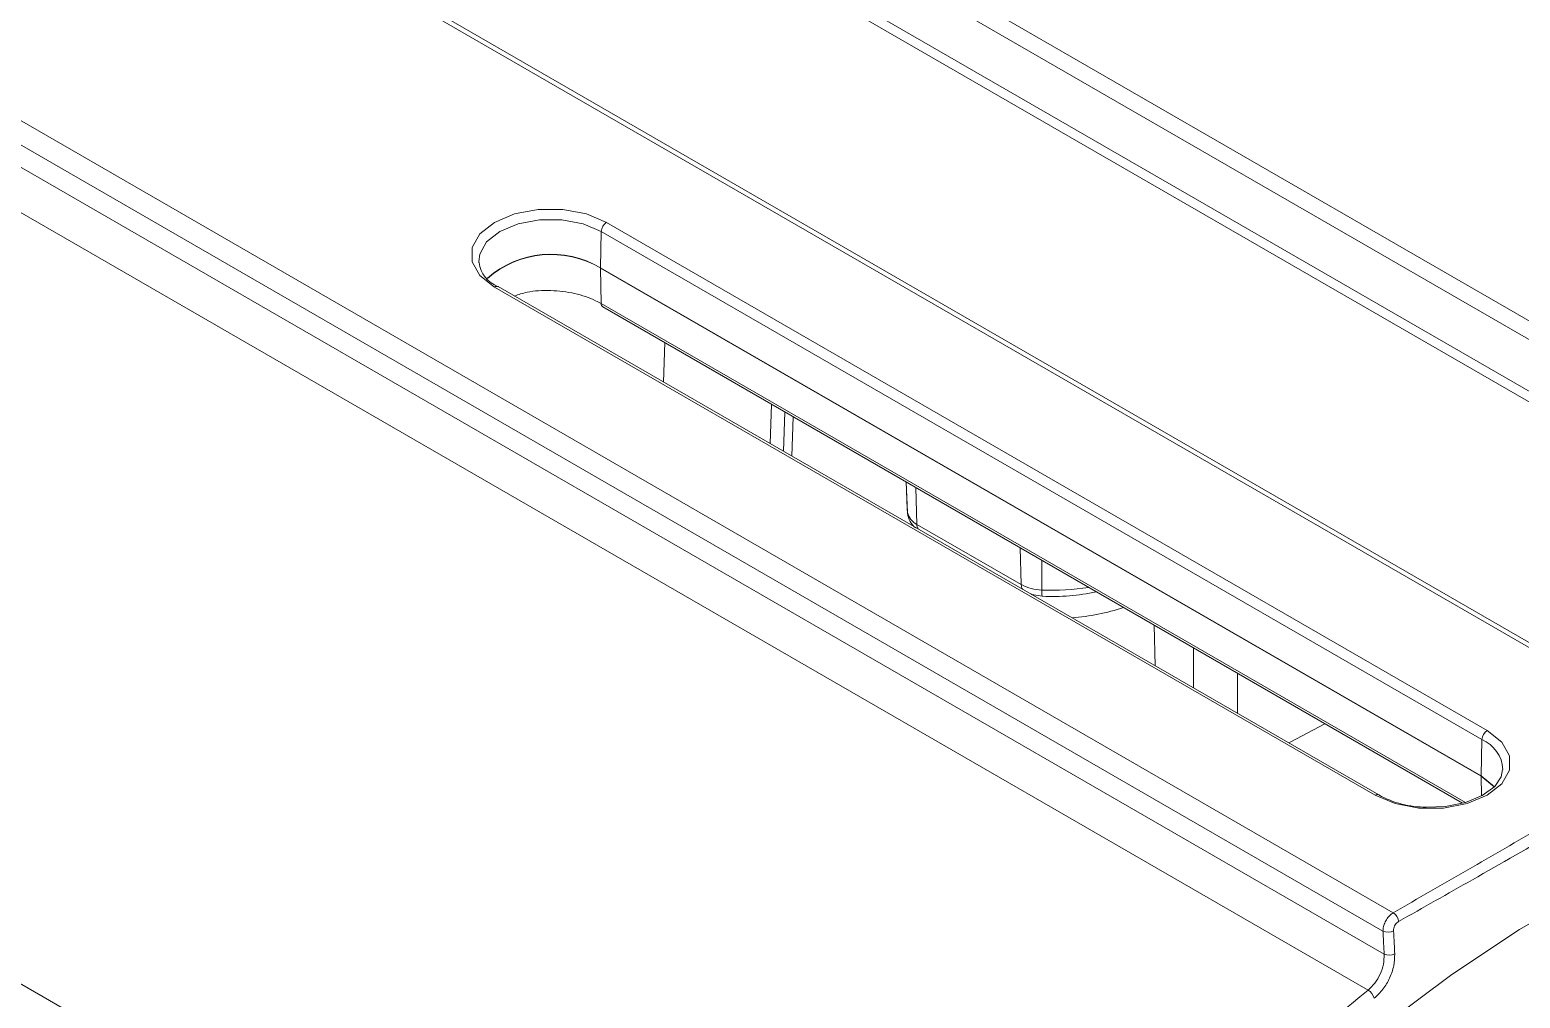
# Model space of a CAD drawing. Extents: x 2 to 136, y 1 to 99.
# Drawn here: x 15.641 to 18.597, y 81.965 to 83.887 of the extents above; entities that cross this region are included whole.
import ezdxf

# ---------------------------------------------------------------- set-up
doc = ezdxf.new("R2010")
doc.units = 0
doc.header["$MEASUREMENT"] = 0
doc.linetypes.add('SLD-Solid', pattern=[0])
doc.layers.add('OBJECT', color=7, linetype='CONTINUOUS')

msp = doc.modelspace()

# ---------------------------------------------------------------- linework, layer by layer
at = {"layer": 'OBJECT', "linetype": 'SLD-Solid', "lineweight": 15}
for p, q in [((18.9355, 82.4755), (15.8066, 84.2818)), ((18.9507, 82.4769), (15.8453, 84.2696)), ((20.0602, 82.4744), (17.1365, 84.1622)), ((20.0073, 82.4681), (17.1401, 84.1233)), ((19.8961, 82.4087), (17.125, 84.0084)), ((17.1536, 84.0127), (19.9236, 82.4136)), ((18.3454, 82.1349), (15.2165, 83.9411)), ((18.3249, 82.0983), (15.2853, 83.8531)), ((15.3477, 83.7727), (18.3272, 82.0527)), ((18.2952, 81.9814), (15.312, 83.7036)), ((16.7852, 83.5046), (18.5317, 82.4964)), ((16.7746, 83.4866), (16.773, 83.4146)), ((18.5211, 82.4783), (16.7746, 83.4866)), ((16.5317, 83.427), (16.5318, 83.4245)), ((16.773, 83.4146), (18.5195, 82.4063)), ((18.5195, 82.4057), (16.773, 83.414)), ((16.7746, 83.3433), (16.773, 83.414)), ((18.3093, 82.368), (16.5627, 83.3762)), ((18.3168, 82.3687), (16.5702, 83.377)), ((16.5704, 83.3769), (16.5702, 83.377)), ((16.7746, 83.3433), (18.4887, 82.3537)), ((16.7777, 83.3367), (18.4827, 82.3525)), ((16.8979, 83.1878), (16.9003, 83.266)), ((17.1092, 83.0658), (17.1124, 83.1435)), ((17.1359, 83.0504), (17.1388, 83.1283)), ((17.1552, 83.1188), (17.1523, 83.041)), ((17.3792, 82.9895), (17.3815, 82.9359)), ((17.3794, 82.9893), (17.382, 82.9289)), ((17.3982, 82.9785), (17.4005, 82.9054)), ((17.3815, 82.9359), (17.382, 82.9289)), ((17.4005, 82.9054), (17.6076, 82.7858)), ((17.6054, 82.8589), (17.6076, 82.7858)), ((17.6481, 82.8342), (17.6483, 82.7752)), ((17.8732, 82.6248), (17.8708, 82.7057)), ((17.9488, 82.5811), (17.9488, 82.6606)), ((18.0365, 82.61), (18.0365, 82.5305)), ((14.6292, 82.5676), (17.4003, 80.9679)), ((18.5211, 82.4783), (18.5195, 82.4063)), ((18.5195, 82.4063), (18.5462, 82.3848)), ((18.5204, 82.3668), (18.5195, 82.4057)), ((18.5456, 82.3848), (18.5195, 82.4057))]:
    msp.add_line(p, q, dxfattribs=at)
at = {"layer": 'OBJECT', "linetype": 'SLD-Solid', "lineweight": 15, "flags": 128}
for points in [[(16.5627, 83.3762), (16.5338, 83.3992), (16.5186, 83.4262), (16.5186, 83.4546), (16.5338, 83.4816), (16.5627, 83.5046), (16.6025, 83.5213), (16.6493, 83.5301), (16.6986, 83.5301), (16.7454, 83.5213), (16.7852, 83.5046)], [(16.7746, 83.4866), (16.7385, 83.5017), (16.6962, 83.5096), (16.6517, 83.5096), (16.6094, 83.5017), (16.5733, 83.4866), (16.5472, 83.4658), (16.5334, 83.4413), (16.5317, 83.427)], [(17.6264, 82.7673), (17.6287, 82.7663), (17.6492, 82.7629)], [(18.2097, 82.51), (18.1421, 82.4742), (18.1379, 82.472)], [(18.5317, 82.4964), (18.5606, 82.4734), (18.5758, 82.4464), (18.5758, 82.418), (18.5606, 82.3909), (18.5317, 82.368), (18.4919, 82.3513), (18.4451, 82.3425), (18.3959, 82.3425), (18.3491, 82.3513), (18.3093, 82.368)], [(18.5617, 82.4192), (18.5595, 82.4042), (18.5466, 82.3856), (18.5218, 82.3673), (18.4884, 82.3536), (18.449, 82.3457), (18.4108, 82.3446)], [(17.4808, 80.9657), (17.5878, 81.1227), (17.7004, 81.2737), (17.8182, 81.4179), (17.9404, 81.5546), (18.0666, 81.6831), (18.1959, 81.8026), (18.3277, 81.9126), (18.4613, 82.0124), (18.5959, 82.1015), (18.731, 82.1795), (18.8656, 82.2458), (18.9992, 82.3003), (19.131, 82.3425), (19.2603, 82.3722), (19.3864, 82.3894), (19.5087, 82.3939), (19.5565, 82.3921)]]:
    msp.add_lwpolyline(points, dxfattribs=at)
at = {"layer": 'OBJECT', "linetype": 'SLD-Solid', "lineweight": 15}
for centre, radius, start, end in [((16.7977, 83.4852), 0.0231, 122.6742, 176.4598), ((16.5907, 83.4323), 0.059, 187.058, 249.6975), ((16.6753, 83.2493), 0.192, 59.4393, 131.2097), ((16.6753, 83.2487), 0.192, 59.4353, 131.2324), ((16.7871, 83.4143), 0.0142, 178.7024, 181.2976), ((16.5671, 83.3702), 0.00741, 65.102, 126.2075), ((16.7816, 83.3426), 0.00709, 174.6035, 236.1075), ((17.4148, 82.9357), 0.0335, 191.6776, 244.6849), ((17.4229, 82.931), 0.0409, 185.0613, 232.2525), ((17.4192, 82.9053), 0.0187, 179.6079, 208.5919), ((17.6501, 82.8648), 0.0897, 241.7498, 268.8792), ((17.6263, 82.7857), 0.0187, 179.6079, 208.5919), ((17.6831, 82.7715), 0.035, 173.9748, 194.1751), ((17.6676, 83.2611), 0.4863, 267.7238, 278.7185), ((17.6715, 83.1366), 0.3744, 266.5827, 283.0488), ((17.6736, 83.1572), 0.4386, 274.5228, 288.1737), ((18.5442, 82.4769), 0.0231, 122.6742, 176.4598), ((18.4941, 82.4151), 0.0688, 3.5259, 66.9072), ((18.5337, 82.406), 0.0142, 178.7024, 181.2976), ((18.3137, 82.362), 0.00742, 65.2952, 126.1845), ((18.4088, 82.5322), 0.1876, 240.6238, 270.5965), ((18.3323, 82.1152), 0.0236, 5.5171, 56.443), ((18.3347, 82.1221), 0.0257, 247.7139, 295.9531), ((18.3369, 82.0765), 0.0257, 247.7124, 295.9419), ((20.8999, 78.7797), 4.1273, 129.1291, 147.9832), ((18.2802, 81.9571), 0.0286, 16.8244, 58.3205)]:
    msp.add_arc(centre, radius, start, end, dxfattribs=at)
for points, knots in [([(16.6024, 83.3584), (16.6105, 83.3612), (16.6322, 83.3687), (16.6747, 83.3706), (16.7223, 83.3647), (16.7555, 83.3536), (16.7709, 83.3453), (16.7746, 83.3433)], [0, 0, 0, 0, 0.152002, 0.407336, 0.662995, 0.918449, 1, 1, 1, 1]), ([(18.9462, 82.4583), (18.9392, 82.4542), (18.9043, 82.4335), (18.7573, 82.347), (18.5679, 82.2372), (18.4046, 82.1451), (18.3558, 82.1175)], [0, 0, 0, 0, 0.035928, 0.179639, 0.754501, 1, 1, 1, 1]), ([(18.3249, 82.0983), (18.3251, 82.1013), (18.3255, 82.1073), (18.3291, 82.1168), (18.3344, 82.1255), (18.3402, 82.1316), (18.344, 82.134), (18.3454, 82.1349)], [0, 0, 0, 0, 0.218544, 0.437092, 0.65551, 0.873728, 1, 1, 1, 1]), ([(18.3558, 82.1175), (18.3546, 82.1167), (18.3522, 82.115), (18.3491, 82.111), (18.3469, 82.1064), (18.3459, 82.1022), (18.3459, 82.0999), (18.3459, 82.099)], [0, 0, 0, 0, 0.217388, 0.434771, 0.652345, 0.870527, 1, 1, 1, 1]), ([(18.3459, 82.099), (18.3464, 82.0904), (18.3471, 82.0752), (18.3478, 82.06), (18.3482, 82.0533)], [0, 0, 0, 0, 0.564414, 1, 1, 1, 1]), ([(18.2952, 81.9814), (18.2999, 81.9858), (18.3093, 81.9945), (18.3199, 82.0128), (18.3268, 82.0331), (18.327, 82.046), (18.3272, 82.0527)], [0, 0, 0, 0, 0.2465, 0.492977, 0.740149, 1, 1, 1, 1]), ([(18.3482, 82.0533), (18.3479, 82.0455), (18.3474, 82.0299), (18.3388, 82.0051), (18.3254, 81.9819), (18.3136, 81.9709), (18.3076, 81.9653)], [0, 0, 0, 0, 0.249056, 0.498133, 0.746674, 1, 1, 1, 1])]:
    msp.add_open_spline(points, degree=3, knots=knots, dxfattribs=at)
for points in [[(18.3454, 82.1349), (18.9355, 82.4755)], [(18.3272, 82.0527), (18.3249, 82.0983)]]:
    msp.add_open_spline(points, degree=1, dxfattribs=at)

doc.saveas('drawing.dxf')
